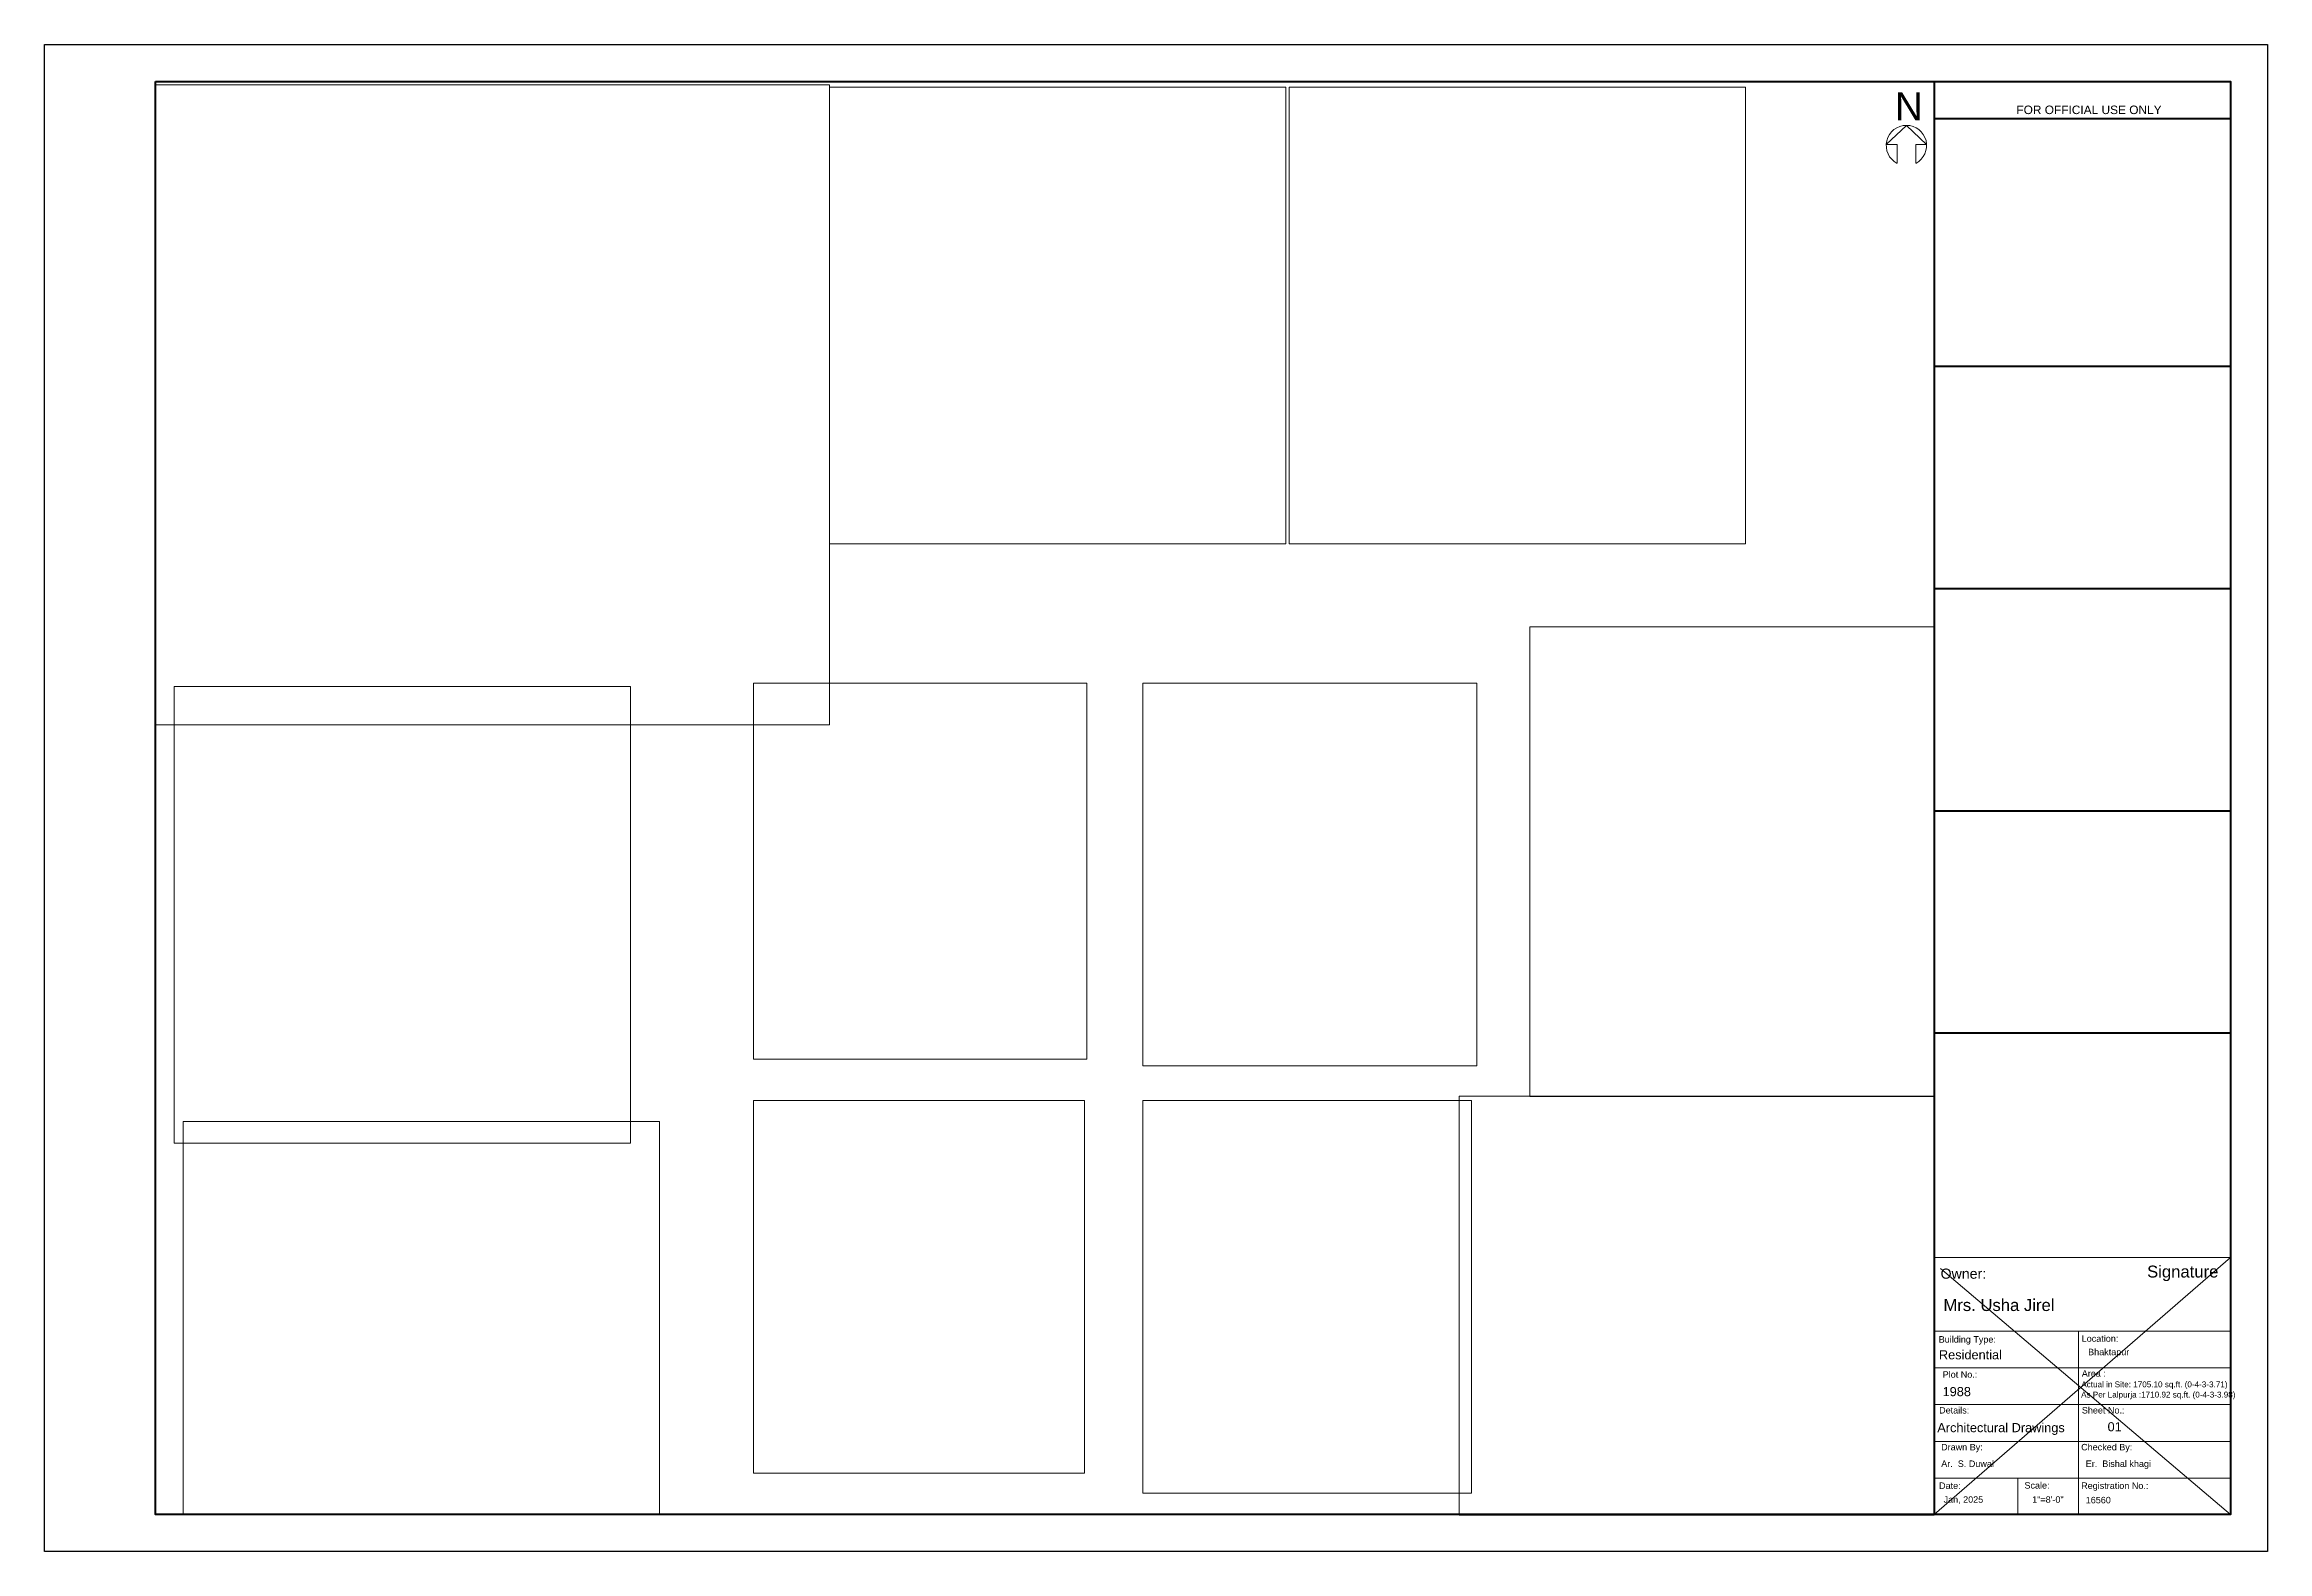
# Paper-space layout 'Layout1' of a CAD drawing. Header units: inches. Extents: x 0.3 to 32.8, y 0.7 to 22.8.
import ezdxf

# ---------------------------------------------------------------- set-up
doc = ezdxf.new("R2010")
doc.units = ezdxf.units.IN
doc.header["$LTSCALE"] = 0.5
doc.header["$MEASUREMENT"] = 0
for name, color, linetype, lineweight in [('annotate', 7, 'Continuous', 9), ('DIM 1-100', 4, 'Continuous', 13), ('dimension', 100, 'Continuous', 13), ('TEXT', 220, 'Continuous', 9), ('wall', 1, 'Continuous', 40)]:
    doc.layers.add(name, color=color, linetype=linetype, lineweight=lineweight)
doc.styles.add('arial', font='arial.ttf')
doc.styles.get("Standard").update_dxf_attribs({"font": 'arial.ttf'})

# ---------------------------------------------------------------- blocks, each defined once
blk = doc.blocks.new('North Arrow')
at = {"layer": 'annotate', "color": 1}
for p, q in [((0, 3.7), (-12.9, -8.3)), ((0, 3.7), (12.8, -8.3)), ((-12.9, -8.3), (-6, -8.3)), ((-6, -8.3), (-6, -20.4)), ((12.8, -8.3), (6, -8.3)), ((6, -8.3), (6, -20.4))]:
    blk.add_line(p, q, dxfattribs=at)
blk.add_arc((0, -9), 12.9, 297.8191, 242.3116, dxfattribs=at)
blk = doc.blocks.new('NAME PLATE')
at = {"layer": 'Defpoints'}
blk.add_lwpolyline([(-123.233, -16.882), (-90.66, -16.882), (-90.66, -38.969), (-123.233, -38.969)], close=True, dxfattribs=at)
at = {"layer": 'TEXT'}
for p, q in [((-95.545, -34.658), (-91.203, -34.657)), ((-95.546, -35.737), (-91.203, -35.737)), ((-93.429, -35.737), (-93.429, -38.427)), ((-95.546, -36.277), (-91.203, -36.277)), ((-95.531, -36.816), (-91.198, -36.816)), ((-95.546, -37.356), (-91.203, -37.356)), ((-95.546, -37.892), (-91.203, -37.892)), ((-94.32, -37.895), (-94.32, -38.427))]:
    blk.add_line(p, q, dxfattribs=at)
at = {"layer": 'wall'}
for p, q in [((-95.546, -17.424), (-95.546, -38.427)), ((-95.546, -17.424), (-95.546, -38.427)), ((-95.546, -17.967), (-91.203, -17.967)), ((-95.546, -21.597), (-91.203, -21.597)), ((-95.546, -24.855), (-91.203, -24.855)), ((-95.546, -28.112), (-91.203, -28.112)), ((-95.546, -31.369), (-91.203, -31.369))]:
    blk.add_line(p, q, dxfattribs=at)
blk.add_lwpolyline([(-121.604, -17.424), (-91.203, -17.424), (-91.203, -38.427), (-121.604, -38.427)], close=True, dxfattribs=at)
at = {"layer": 'annotate', "color": 1, "xscale": 0.02290248401765779, "yscale": 0.02290248401765779, "zscale": 0.02290248401765779}
blk.add_blockref('North Arrow', (-95.951, -18.156), dxfattribs=at)
at = {"insert": (-94.34, -17.777), "char_height": 0.12459, "attachment_point": 1}
blk.add_mtext('{\\fArial|b0|i0|c0|p34;FOR OFFICIAL USE ONLY}', dxfattribs=at)
at = {"layer": 'TEXT', "attachment_point": 1, "style": 'arial'}
for s, insert, char_height in [('\\A1;N', (-96.121, -17.585), 0.4075), ('Owner:', (-95.451, -34.822), 0.1485), ('Signature', (-92.425, -34.778), 0.1747), ('Mrs. Usha Jirel', (-95.409, -35.269), 0.17469), ('Building Type:', (-95.478, -35.812), 0.09466), ('Location:', (-93.383, -35.8), 0.0947), ('Residential ', (-95.475, -36.018), 0.13364), ('\\pi-0.28398,l0.37863,t0.37863; Bhaktapur', (-93.42, -35.997), 0.09466), ('Plot No.:', (-95.42, -36.327), 0.0947), ('Area :', (-93.382, -36.312), 0.0947), ('1988', (-95.421, -36.558), 0.1336), ('As Per Lalpurja :1710.92 sq.ft. (0-4-3-3.98)', (-93.392, -36.626), 0.08519), ('Architectural Drawings', (-95.499, -37.086), 0.13364), ('Details:', (-95.472, -36.851), 0.0947), ('Sheet No.:', (-93.381, -36.851), 0.0947), ('Drawn By:', (-95.443, -37.391), 0.0947), ('Checked By:', (-93.391, -37.391), 0.09466), ('\\A1;Ar.  S. Duwal', (-95.441, -37.634), 0.09466), ('\\A1;Er.  Bishal khagi', (-93.324, -37.634), 0.09466), ('Date:', (-95.473, -37.956), 0.0947), ('Scale:', (-94.222, -37.952), 0.0947), ('Registration No.:', (-93.391, -37.956), 0.09466), ('\\A1;Jan, 2025', (-95.407, -38.159), 0.09466), ('\\A1;1"=8\'-0"', (-94.109, -38.159), 0.09466), ('\\A1;16560', (-93.324, -38.167), 0.0947)]:
    blk.add_mtext(s, dxfattribs=dict(at, insert=insert, char_height=char_height))
at = {"layer": 'TEXT', "insert": (-93.389, -36.476), "char_height": 0.08519, "width": 2.03333, "attachment_point": 1, "style": 'arial'}
blk.add_mtext('Actual in Site: 1705.10 sq.ft. (0-4-3-3.71) ', dxfattribs=at)

psp = doc.layouts.get("Layout1")

# ---------------------------------------------------------------- linework, layer by layer
at = {"layer": 'DIM 1-100'}
for p, q in [((27.944, 1.224), (32.287, 4.993)), ((32.287, 1.224), (28.039, 4.829))]:
    psp.add_line(p, q, dxfattribs=at)

# ---------------------------------------------------------------- block references
at = {"layer": 'dimension'}
psp.add_blockref('NAME PLATE', (123.49, 39.65), dxfattribs=at)

# ---------------------------------------------------------------- texts
at = {"layer": 'TEXT', "insert": (30.486, 2.577), "char_height": 0.1336, "attachment_point": 1, "style": 'arial'}
psp.add_mtext('01', dxfattribs=at)

# ---------------------------------------------------------------- viewports
at = {"layer": 'Defpoints', "linetype": 'ByBlock'}
for center, size, view_center_point, view_height, status, view_target_point in [((6.824, 17.489), (9.876, 9.38084), (100564.541, -5059.143), 900.56039, 4, (42500.253, -14681.539)), ((15.104, 18.796), (6.684, 6.6946), (101476.482, -4980.536), 642.6811, 3, (42500.253, -14681.539)), ((21.837, 18.796), (6.684, 6.6946), (102298.417, -4976.581), 642.6811, 11, (42500.253, -14681.539)), ((24.982, 10.792), (5.924, 6.8788), (103828.073, -4917.189), 660.3615, 5, (42500.253, -14681.539)), ((5.5, 10.012), (6.684, 6.6946), (103084.561, -4977.861), 642.681, 12, (42500.253, -14681.539)), ((13.088, 10.653), (4.882, 5.5107), (102181.947, -5747.078), 529.0305, 6, (42500.253, -14681.539)), ((18.799, 10.604), (4.895, 5.6084), (102929.881, -5749.926), 538.4095, 7, (42500.253, -14681.539)), ((13.071, 4.561), (4.847, 5.4584), (102168.269, -6291.362), 524.0047, 9, (42500.253, -14681.539)), ((18.759, 4.414), (4.815, 5.7528), (94.536, -562.303), 552.2663, 8, (145427.87, -20416.878)), ((24.466, 4.284), (6.957, 6.13777), (100337.25, -6100.845), 716.95167, 10, (42500.253, -14681.539))]:
    psp.add_viewport(center=center, size=size, view_center_point=view_center_point, view_height=view_height, status=status, dxfattribs=dict(at, view_target_point=view_target_point))
at = {"layer": 'Defpoints', "linetype": 'ByBlock', "view_target_point": (42500.253, -14681.539)}
psp.add_viewport(center=(5.78, 4.108), size=(6.978, 5.75065), view_center_point=(101407.975, -5742.565), view_height=552.06225, dxfattribs=at)

doc.saveas('drawing.dxf')
